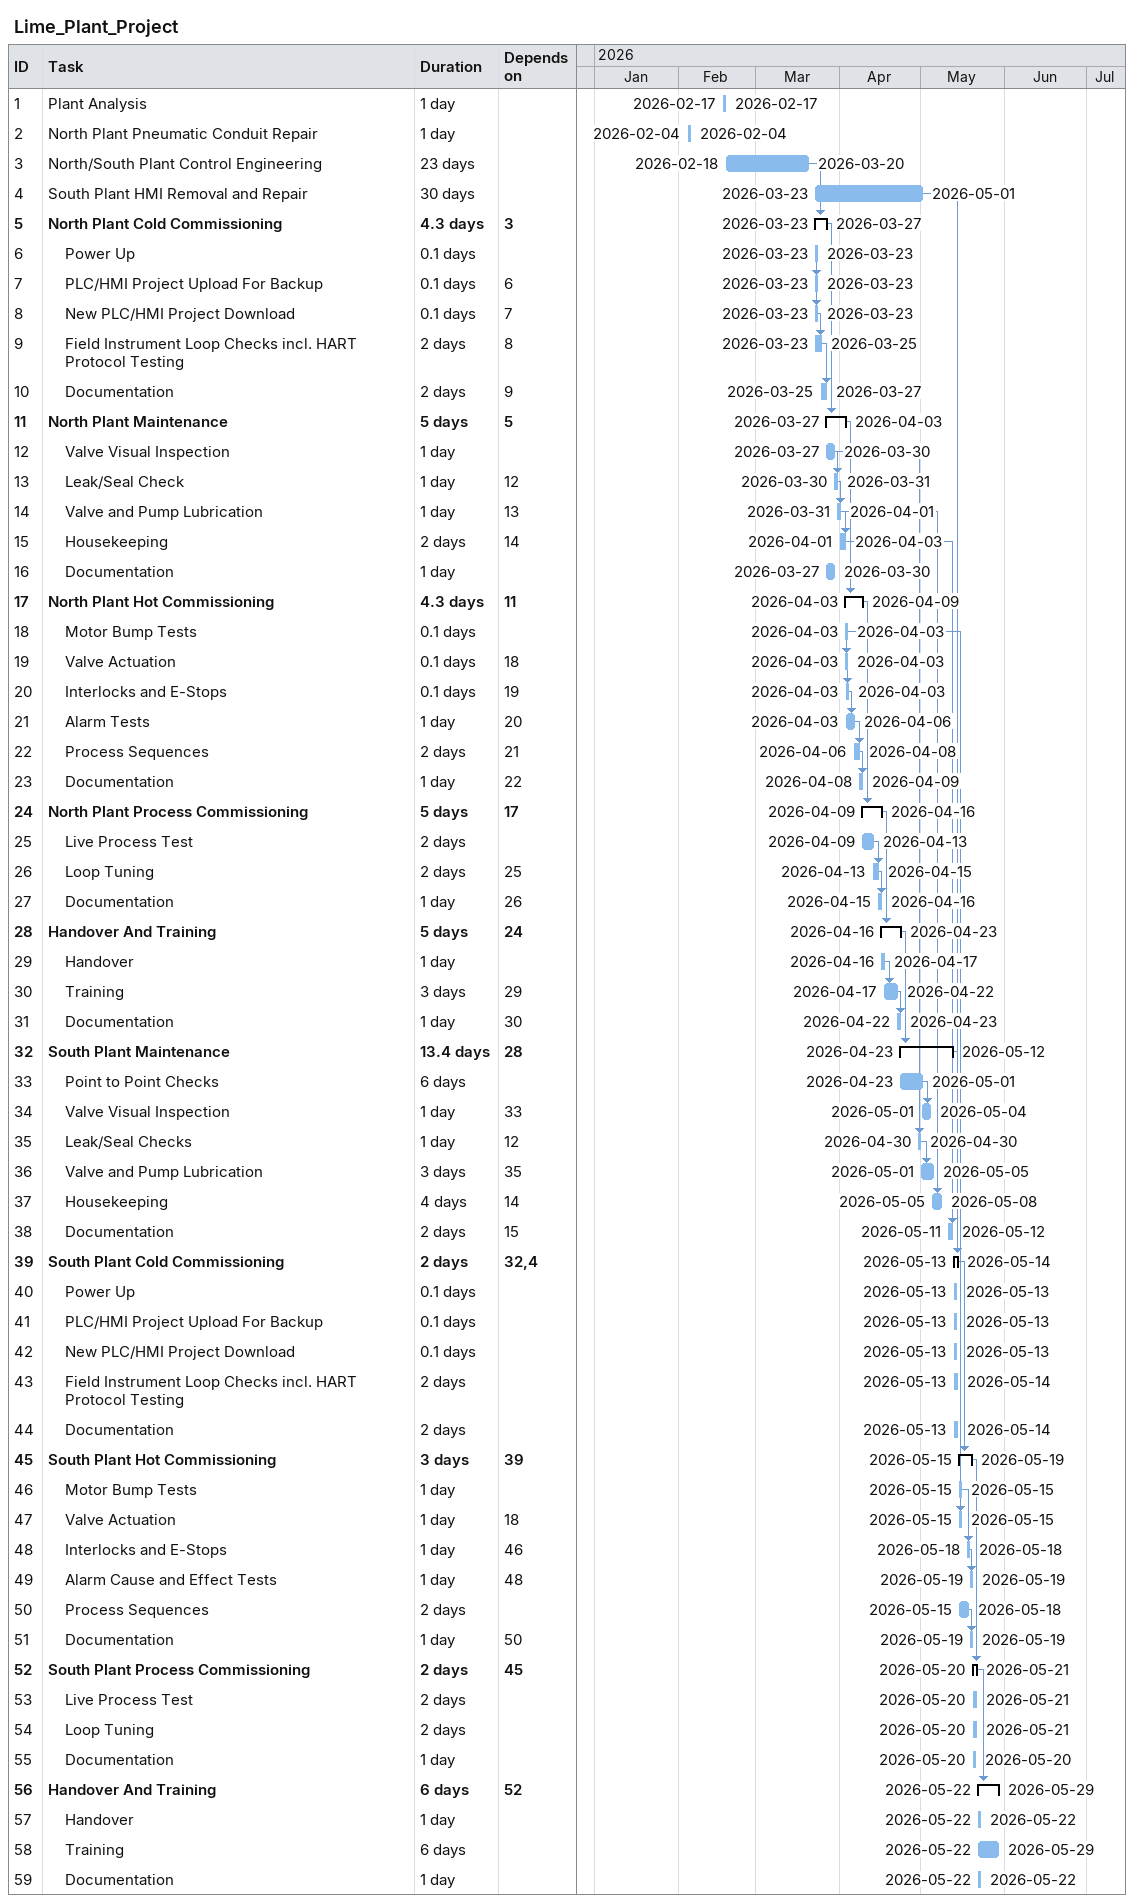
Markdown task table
Lime_Plant_Project

| ID | Level | Task | Duration | Start | Finish | Predecessors |
|---|---|---|---|---|---|---|
| 1 | 1 | Plant Analysis | 1d | 2026-02-17 | 2026-02-17 |  |
| 2 | 1 | North Plant Pneumatic Conduit Repair | 1d | 2026-02-04 | 2026-02-04 |  |
| 3 | 1 | North/South Plant Control Engineering | 23d | 2026-02-18 | 2026-03-20 |  |
| 4 | 1 | South Plant HMI Removal and Repair | 30d | 2026-03-23 | 2026-05-01 |  |
| 5 | 1 | **North Plant Cold Commissioning** | 4.3d | 2026-03-23 | 2026-03-27 | 3 |
| 6 | 2 | Power Up | 0.1d | 2026-03-23 | 2026-03-23 |  |
| 7 | 2 | PLC/HMI Project Upload For Backup | 0.1d | 2026-03-23 | 2026-03-23 | 6 |
| 8 | 2 | New PLC/HMI Project Download | 0.1d | 2026-03-23 | 2026-03-23 | 7 |
| 9 | 2 | Field Instrument Loop Checks incl. HART Protocol Testing | 2d | 2026-03-23 | 2026-03-25 | 8 |
| 10 | 2 | Documentation | 2d | 2026-03-25 | 2026-03-27 | 9 |
| 11 | 1 | **North Plant Maintenance** | 5d | 2026-03-27 | 2026-04-03 | 5 |
| 12 | 2 | Valve Visual Inspection | 1d | 2026-03-27 | 2026-03-30 |  |
| 13 | 2 | Leak/Seal Check | 1d | 2026-03-30 | 2026-03-31 | 12 |
| 14 | 2 | Valve and Pump Lubrication | 1d | 2026-03-31 | 2026-04-01 | 13 |
| 15 | 2 | Housekeeping | 2d | 2026-04-01 | 2026-04-03 | 14 |
| 16 | 2 | Documentation | 1d | 2026-03-27 | 2026-03-30 |  |
| 17 | 1 | **North Plant Hot Commissioning** | 4.3d | 2026-04-03 | 2026-04-09 | 11 |
| 18 | 2 | Motor Bump Tests | 0.1d | 2026-04-03 | 2026-04-03 |  |
| 19 | 2 | Valve Actuation | 0.1d | 2026-04-03 | 2026-04-03 | 18 |
| 20 | 2 | Interlocks and E-Stops | 0.1d | 2026-04-03 | 2026-04-03 | 19 |
| 21 | 2 | Alarm Tests | 1d | 2026-04-03 | 2026-04-06 | 20 |
| 22 | 2 | Process Sequences | 2d | 2026-04-06 | 2026-04-08 | 21 |
| 23 | 2 | Documentation | 1d | 2026-04-08 | 2026-04-09 | 22 |
| 24 | 1 | **North Plant Process Commissioning** | 5d | 2026-04-09 | 2026-04-16 | 17 |
| 25 | 2 | Live Process Test | 2d | 2026-04-09 | 2026-04-13 |  |
| 26 | 2 | Loop Tuning | 2d | 2026-04-13 | 2026-04-15 | 25 |
| 27 | 2 | Documentation | 1d | 2026-04-15 | 2026-04-16 | 26 |
| 28 | 1 | **Handover And Training** | 5d | 2026-04-16 | 2026-04-23 | 24 |
| 29 | 2 | Handover | 1d | 2026-04-16 | 2026-04-17 |  |
| 30 | 2 | Training | 3d | 2026-04-17 | 2026-04-22 | 29 |
| 31 | 2 | Documentation | 1d | 2026-04-22 | 2026-04-23 | 30 |
| 32 | 1 | **South Plant Maintenance** | 13.4d | 2026-04-23 | 2026-05-12 | 28 |
| 33 | 2 | Point to Point Checks | 6d | 2026-04-23 | 2026-05-01 |  |
| 34 | 2 | Valve Visual Inspection | 1d | 2026-05-01 | 2026-05-04 | 33 |
| 35 | 2 | Leak/Seal Checks | 1d | 2026-04-30 | 2026-04-30 | 12 |
| 36 | 2 | Valve and Pump Lubrication | 3d | 2026-05-01 | 2026-05-05 | 35 |
| 37 | 2 | Housekeeping | 4d | 2026-05-05 | 2026-05-08 | 14 |
| 38 | 2 | Documentation | 2d | 2026-05-11 | 2026-05-12 | 15 |
| 39 | 1 | **South Plant Cold Commissioning** | 2d | 2026-05-13 | 2026-05-14 | 32, 4 |
| 40 | 2 | Power Up | 0.1d | 2026-05-13 | 2026-05-13 |  |
| 41 | 2 | PLC/HMI Project Upload For Backup | 0.1d | 2026-05-13 | 2026-05-13 |  |
| 42 | 2 | New PLC/HMI Project Download | 0.1d | 2026-05-13 | 2026-05-13 |  |
| 43 | 2 | Field Instrument Loop Checks incl. HART Protocol Testing | 2d | 2026-05-13 | 2026-05-14 |  |
| 44 | 2 | Documentation | 2d | 2026-05-13 | 2026-05-14 |  |
| 45 | 1 | **South Plant Hot Commissioning** | 3d | 2026-05-15 | 2026-05-19 | 39 |
| 46 | 2 | Motor Bump Tests | 1d | 2026-05-15 | 2026-05-15 |  |
| 47 | 2 | Valve Actuation | 1d | 2026-05-15 | 2026-05-15 | 18 |
| 48 | 2 | Interlocks and E-Stops | 1d | 2026-05-18 | 2026-05-18 | 46 |
| 49 | 2 | Alarm Cause and Effect Tests | 1d | 2026-05-19 | 2026-05-19 | 48 |
| 50 | 2 | Process Sequences | 2d | 2026-05-15 | 2026-05-18 |  |
| 51 | 2 | Documentation | 1d | 2026-05-19 | 2026-05-19 | 50 |
| 52 | 1 | **South Plant Process Commissioning** | 2d | 2026-05-20 | 2026-05-21 | 45 |
| 53 | 2 | Live Process Test | 2d | 2026-05-20 | 2026-05-21 |  |
| 54 | 2 | Loop Tuning | 2d | 2026-05-20 | 2026-05-21 |  |
| 55 | 2 | Documentation | 1d | 2026-05-20 | 2026-05-20 |  |
| 56 | 1 | **Handover And Training** | 6d | 2026-05-22 | 2026-05-29 | 52 |
| 57 | 2 | Handover | 1d | 2026-05-22 | 2026-05-22 |  |
| 58 | 2 | Training | 6d | 2026-05-22 | 2026-05-29 |  |
| 59 | 2 | Documentation | 1d | 2026-05-22 | 2026-05-22 |  |
